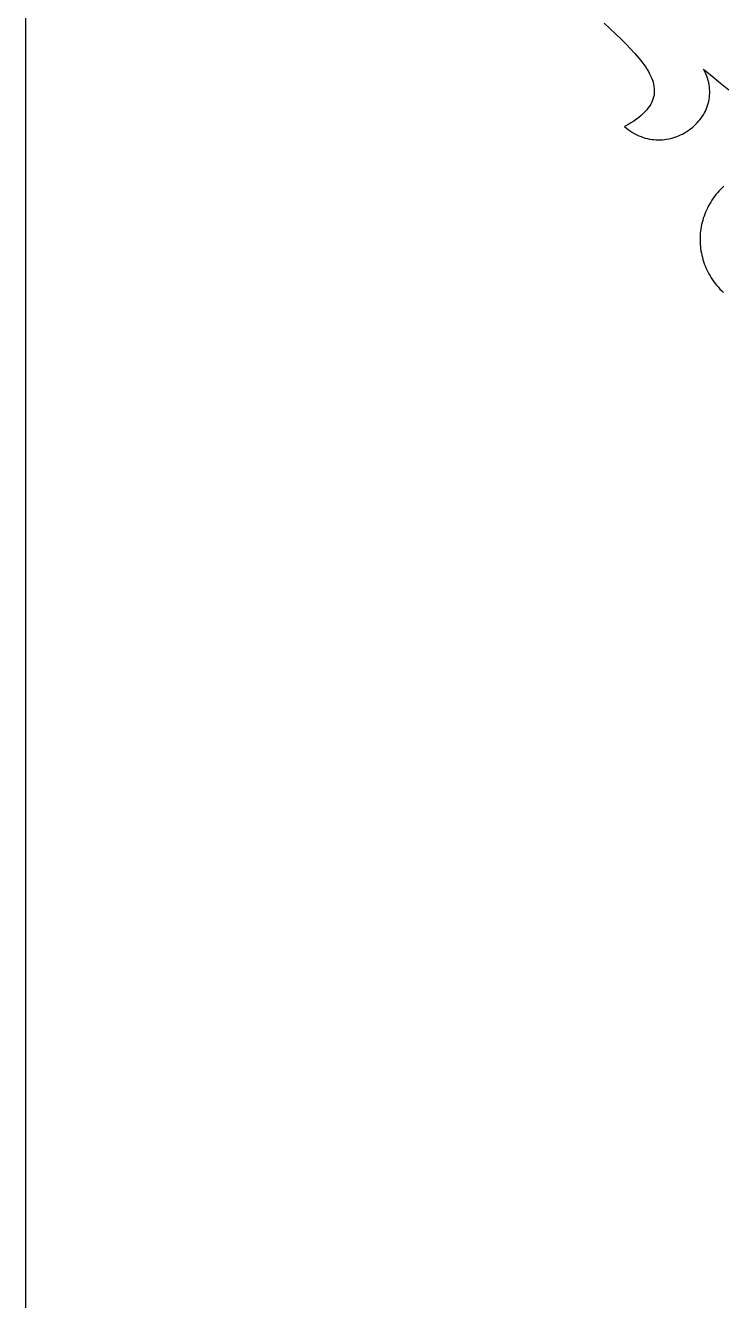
# Model space of a CAD drawing. Extents: x 2828 to 3228, y -800 to 800.
# Drawn here: x 2828.1 to 2907.3, y -220 to -75.3 of the extents above; entities that cross this region are included whole.
import ezdxf

# ---------------------------------------------------------------- set-up
doc = ezdxf.new("R2010")
doc.units = 0
doc.layers.add('LAYER_1', color=18, linetype='CONTINUOUS')

msp = doc.modelspace()

# ---------------------------------------------------------------- linework, layer by layer
at = {"layer": 'LAYER_1'}
msp.add_lwpolyline([(2828.14, -800), (3228.14, -800), (3228.14, 800), (2828.14, 800)], close=True, dxfattribs=at)
for points in [[(2893.81, -75), (2894.48, -75.6), (2895.11, -76.2), (2895.72, -76.77), (2896.29, -77.34), (2896.82, -77.89), (2897.32, -78.43), (2897.77, -78.96), (2897.98, -79.22), (2898.18, -79.48), (2898.37, -79.73), (2898.54, -79.99), (2898.7, -80.24), (2898.85, -80.48), (2898.98, -80.73), (2899.1, -80.97), (2899.21, -81.21), (2899.3, -81.45), (2899.37, -81.69), (2899.43, -81.92), (2899.48, -82.16), (2899.51, -82.39), (2899.52, -82.62), (2899.51, -82.84), (2899.49, -83.07), (2899.45, -83.29), (2899.4, -83.52), (2899.32, -83.74), (2899.23, -83.96), (2899.11, -84.18), (2898.98, -84.4), (2898.83, -84.61), (2898.66, -84.83), (2898.46, -85.04), (2898.25, -85.26), (2898.02, -85.47), (2897.76, -85.68), (2897.48, -85.89), (2897.18, -86.1), (2896.86, -86.31), (2896.51, -86.52), (2896.15, -86.73), (2896.37, -86.92), (2896.59, -87.1), (2896.82, -87.26), (2897.06, -87.41), (2897.29, -87.54), (2897.53, -87.66), (2897.77, -87.77), (2898.01, -87.87), (2898.25, -87.96), (2898.49, -88.03), (2898.73, -88.09), (2898.98, -88.14), (2899.22, -88.18), (2899.47, -88.21), (2899.71, -88.23), (2899.95, -88.24), (2900.2, -88.23), (2900.44, -88.22), (2900.68, -88.2), (2900.91, -88.16), (2901.15, -88.12), (2901.38, -88.07), (2901.61, -88), (2901.84, -87.93), (2902.06, -87.86), (2902.28, -87.77), (2902.5, -87.67), (2902.71, -87.57), (2902.92, -87.46), (2903.12, -87.34), (2903.32, -87.21), (2903.52, -87.07), (2903.7, -86.93), (2903.88, -86.79), (2904.06, -86.63), (2904.23, -86.47), (2904.39, -86.3), (2904.54, -86.13), (2904.69, -85.95), (2904.83, -85.77), (2904.96, -85.58), (2905.09, -85.38), (2905.2, -85.18), (2905.31, -84.98), (2905.4, -84.77), (2905.49, -84.55), (2905.57, -84.34), (2905.64, -84.12), (2905.69, -83.89), (2905.74, -83.66), (2905.78, -83.43), (2905.8, -83.2), (2905.81, -82.96), (2905.82, -82.72), (2905.8, -82.48), (2905.78, -82.23), (2905.75, -81.99), (2905.7, -81.74), (2905.64, -81.49), (2905.56, -81.24), (2905.47, -80.99), (2905.37, -80.73), (2905.25, -80.48), (2905.12, -80.22), (2906.1, -81.01), (2907.05, -81.78), (2907.96, -82.56)], [(2907.42, -93.49), (2907.22, -93.67), (2907.04, -93.86), (2906.85, -94.05), (2906.68, -94.25), (2906.51, -94.45), (2906.35, -94.66), (2906.2, -94.87), (2906.06, -95.08), (2905.92, -95.3), (2905.79, -95.52), (2905.67, -95.74), (2905.55, -95.97), (2905.44, -96.2), (2905.34, -96.43), (2905.25, -96.66), (2905.16, -96.9), (2905.08, -97.14), (2905.01, -97.38), (2904.95, -97.62), (2904.89, -97.86), (2904.84, -98.1), (2904.8, -98.35), (2904.77, -98.6), (2904.74, -98.84), (2904.73, -99.09), (2904.72, -99.34), (2904.71, -99.59), (2904.72, -99.84), (2904.73, -100.09), (2904.75, -100.34), (2904.78, -100.58), (2904.81, -100.83), (2904.86, -101.08), (2904.91, -101.32), (2904.97, -101.57), (2905.03, -101.81), (2905.11, -102.05), (2905.19, -102.29), (2905.28, -102.53), (2905.38, -102.77), (2905.48, -103), (2905.6, -103.23), (2905.72, -103.46), (2905.85, -103.68), (2905.98, -103.91), (2906.13, -104.12), (2906.28, -104.34), (2906.44, -104.55), (2906.61, -104.76), (2906.79, -104.97), (2906.97, -105.17), (2907.17, -105.36), (2907.37, -105.55)]]:
    msp.add_lwpolyline(points, dxfattribs=at)

doc.saveas('drawing.dxf')
